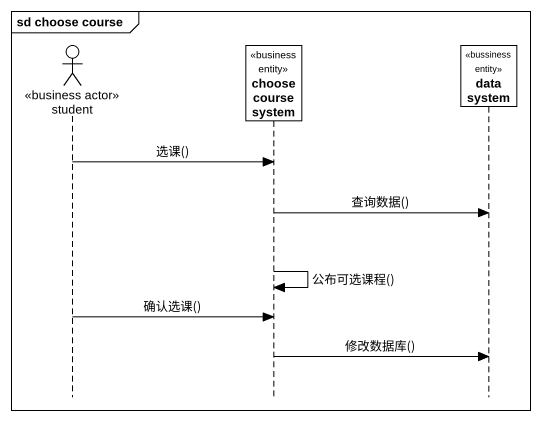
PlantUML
@startuml
mainframe sd choose course
hide footbox
actor student <<business actor>>
participant "choose course system" as choose_course_system <<business entity>>
participant "data system" as data_system <<bussiness entity>>

student -> choose_course_system : 选课()
choose_course_system -> data_system : 查询数据()
choose_course_system -> choose_course_system : 公布可选课程()
student -> choose_course_system : 确认选课()
choose_course_system -> data_system : 修改数据库()
@enduml
